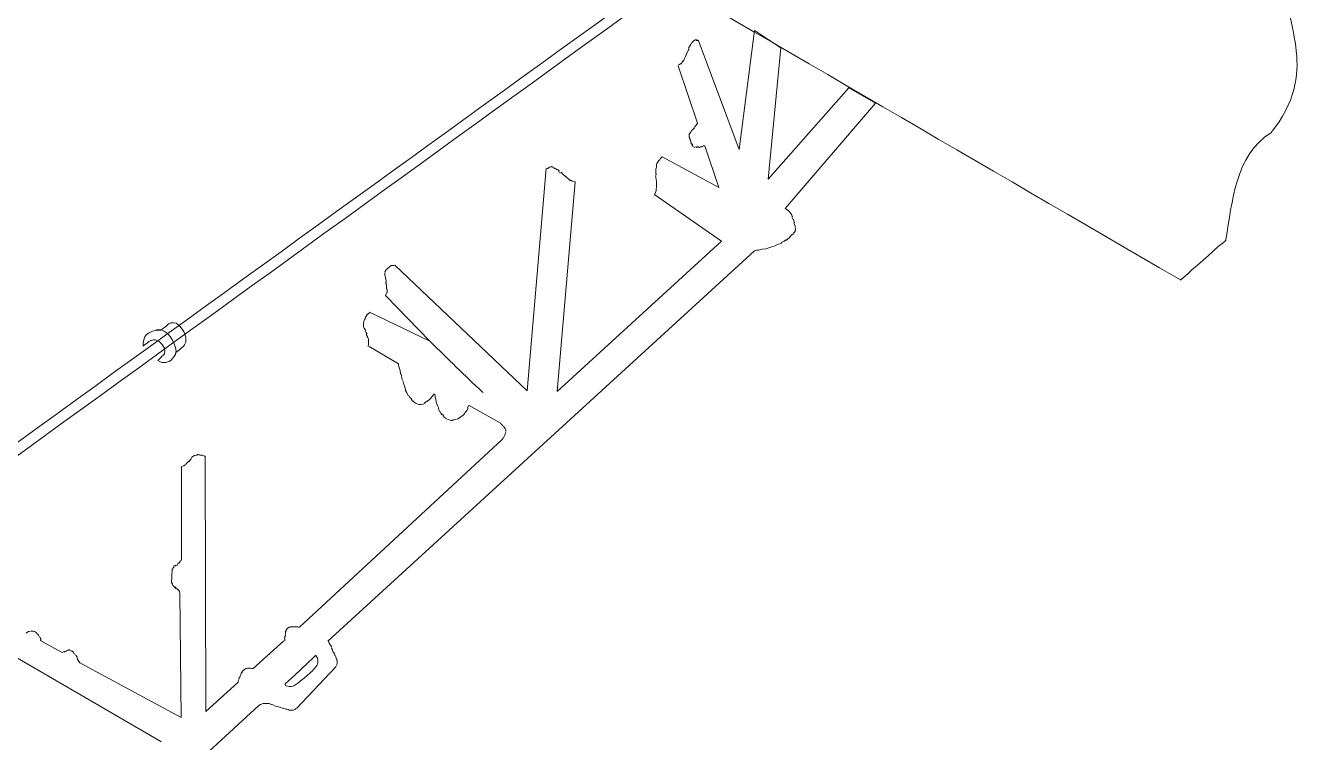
# Model space of a CAD drawing. Extents: x 0 to 593, y 0 to 274.
# Drawn here: x 220 to 275.8, y 161.2 to 192.1 of the extents above; entities that cross this region are included whole.
import ezdxf

# ---------------------------------------------------------------- set-up
doc = ezdxf.new("R2010")
doc.units = 0
doc.header["$LTSCALE"] = 0.3
doc.header["$MEASUREMENT"] = 0
doc.layers.add('1', color=1, linetype='CONTINUOUS')

msp = doc.modelspace()

# ---------------------------------------------------------------- linework, layer by layer
at = {"layer": '1', "color": 41, "lineweight": 13}
for points in [[(271.815, 182.911), (271.815, 182.867), (271.793, 182.867), (271.771, 182.822), (271.66, 182.733), (271.482, 182.599), (271.283, 182.421), (271.062, 182.221), (270.596, 181.798), (270.353, 181.597), (270.175, 181.419), (269.998, 181.286), (269.865, 181.152), (269.843, 181.174), (269.754, 181.218, 0.000032), (244.292, 196.032), (243.959, 196.231), (243.692, 196.386), (243.47, 196.518)], [(142.413, 117.66), (142.436, 117.66, -0.000077), (245.944, 192.594), (245.966, 192.594)], [(142.567, 118.393), (142.633, 118.438, -0.000109), (245.522, 192.837), (245.544, 192.86)]]:
    msp.add_lwpolyline(points, format="xyb", dxfattribs=at)
for points in [[(249.055, 191.514), (250.821, 186.789), (251.475, 191.92), (252.609, 191.168), (252.068, 185.504), (255.544, 189.443), (256.701, 188.78), (252.804, 184.24)], [(248.679, 191.269), (248.657, 191.202), (248.634, 191.158)], [(248.745, 191.358), (248.723, 191.291), (248.701, 191.247)], [(248.812, 191.402), (248.767, 191.38), (248.745, 191.336)], [(248.856, 191.469), (248.811, 191.425)], [(248.989, 191.514), (248.922, 191.514), (248.856, 191.469)], [(249.033, 191.492), (248.967, 191.492)], [(248.392, 190.602), (248.436, 190.646), (248.458, 190.691)], [(248.458, 190.713), (248.502, 190.802), (248.524, 190.869), (248.546, 190.913)], [(248.546, 190.891), (248.568, 190.98), (248.59, 191.046)], [(248.657, 191.135), (248.635, 191.091), (248.613, 191.024)], [(248.192, 190.424), (248.237, 190.446), (248.303, 190.491)], [(249.02, 187.917), (248.192, 190.402)], [(248.303, 190.468), (248.325, 190.491), (248.347, 190.535), (248.392, 190.58), (248.414, 190.624)], [(248.954, 187.828), (248.998, 187.872), (249.02, 187.917)], [(274.111, 187.98), (273.868, 187.646), (273.802, 187.557), (273.779, 187.512), (273.757, 187.512)], [(248.688, 187.494), (248.666, 187.449), (248.666, 187.405)], [(248.666, 187.405), (248.666, 187.316)], [(248.754, 187.583), (248.732, 187.538), (248.71, 187.494)], [(248.777, 187.627), (248.777, 187.605), (248.754, 187.583)], [(248.821, 187.65), (248.799, 187.65), (248.799, 187.627)], [(248.887, 187.716), (248.821, 187.65)], [(248.865, 187.716), (248.887, 187.739), (248.909, 187.761), (248.932, 187.805), (248.976, 187.828)], [(249.333, 186.94), (249.937, 185.143), (247.492, 186.47), (247.447, 186.425), (247.403, 186.38)], [(248.666, 187.316), (248.689, 187.272), (248.689, 187.227)], [(248.689, 187.227), (248.711, 187.183), (248.733, 187.139)], [(248.733, 187.139), (248.733, 187.094), (248.756, 187.072)], [(248.734, 187.072), (248.756, 187.028), (248.778, 187.006)], [(248.778, 187.028), (248.8, 187.006), (248.8, 186.984)], [(248.778, 186.983), (248.8, 186.961), (248.8, 186.939)], [(248.8, 186.961), (248.823, 186.939)], [(248.823, 186.917), (248.912, 186.873)], [(248.934, 186.895), (248.978, 186.895)], [(248.978, 186.873), (249.023, 186.873)], [(249.023, 186.917), (249.067, 186.918)], [(249.222, 186.918), (249.2, 186.896), (249.156, 186.896), (249.112, 186.873), (249.067, 186.873)], [(249.333, 186.94), (249.267, 186.94), (249.2, 186.918)], [(247.403, 186.358), (247.359, 186.314), (247.27, 186.18), (247.248, 186.114)], [(242.497, 185.969), (241.677, 176.374), (235.957, 181.8), (235.912, 181.778), (235.89, 181.777)], [(242.586, 185.991), (242.563, 185.969), (242.519, 185.946)], [(242.63, 186.013), (242.608, 186.013), (242.563, 185.991)], [(242.785, 186.036), (242.652, 186.036)], [(242.852, 185.969), (242.808, 185.991), (242.785, 186.014)], [(242.896, 185.947), (242.874, 185.969), (242.83, 185.992)], [(242.963, 185.903), (242.919, 185.947)], [(243.052, 185.859), (243.008, 185.903), (242.985, 185.925)], [(243.097, 185.77), (243.074, 185.815), (243.03, 185.837)], [(243.141, 185.815), (243.23, 185.704), (243.319, 185.615)], [(247.25, 185.292), (247.25, 185.403), (247.205, 185.669)], [(247.248, 186.114), (247.248, 186.025), (247.226, 185.936)], [(247.226, 185.936), (247.227, 185.781)], [(247.227, 185.781), (247.227, 185.736), (247.249, 185.692)], [(243.742, 185.394), (242.965, 176.355), (250.054, 182.834), (247.185, 184.826)], [(243.319, 185.637), (243.386, 185.571), (243.453, 185.527)], [(243.453, 185.505), (243.497, 185.482), (243.542, 185.438)], [(243.542, 185.46), (243.586, 185.438), (243.631, 185.438)], [(243.631, 185.416), (243.697, 185.394), (243.742, 185.394)], [(247.229, 185.07), (247.251, 185.137), (247.25, 185.225), (247.25, 185.314)], [(247.163, 184.826), (247.207, 184.937), (247.251, 185.07)], [(253.049, 184.019), (253.004, 184.085), (252.938, 184.152), (252.871, 184.196), (252.804, 184.24)], [(253.116, 183.886), (253.094, 183.952), (253.049, 184.019)], [(253.138, 183.775), (253.116, 183.819), (253.094, 183.886)], [(253.205, 183.642), (253.183, 183.708), (253.161, 183.775)], [(253.228, 183.486), (253.206, 183.553), (253.183, 183.642)], [(253.228, 183.42), (253.228, 183.486)], [(252.63, 182.774), (252.741, 182.819), (252.83, 182.886)], [(252.83, 182.864), (252.918, 182.93), (252.985, 182.975)], [(252.985, 182.997), (253.051, 183.064), (253.118, 183.131)], [(253.14, 183.109), (253.162, 183.175), (253.206, 183.22)], [(253.206, 183.22), (253.228, 183.264), (253.228, 183.331)], [(253.251, 183.309), (253.25, 183.397)], [(233.066, 165.583), (251.476, 182.416), (251.565, 182.438), (251.654, 182.439)], [(251.632, 182.439), (251.809, 182.483), (251.965, 182.506), (252.275, 182.596)], [(252.298, 182.596), (252.475, 182.685), (252.652, 182.752)], [(235.824, 181.777), (235.801, 181.777), (235.779, 181.755)], [(235.89, 181.777), (235.824, 181.777)], [(235.558, 181.577), (235.558, 181.532), (235.536, 181.51)], [(235.536, 181.488), (235.536, 181.421)], [(235.536, 181.421), (235.536, 181.332)], [(235.536, 181.355), (235.558, 181.288), (235.559, 181.221)], [(235.559, 181.221), (235.581, 181.155), (235.581, 181.066)], [(235.668, 181.688), (235.624, 181.644), (235.58, 181.577)], [(235.735, 181.71), (235.691, 181.688), (235.668, 181.666)], [(235.757, 181.733), (235.735, 181.733), (235.713, 181.71)], [(235.581, 180.955), (235.581, 181.022), (235.559, 181.066)], [(235.56, 180.489), (235.582, 180.555), (235.605, 180.6), (235.627, 180.622), (235.627, 180.667), (235.626, 180.755)], [(235.604, 180.755), (235.604, 180.844), (235.604, 180.955)], [(234.874, 179.776), (237.475, 178.517), (235.56, 180.489)], [(234.697, 179.554), (234.675, 179.487), (234.653, 179.443)], [(234.763, 179.665), (234.719, 179.598), (234.697, 179.554)], [(234.896, 179.777), (234.785, 179.665)], [(225.616, 178.976), (225.705, 179.021)], [(234.653, 179.443), (234.631, 179.376), (234.609, 179.287), (234.609, 179.154)], [(234.609, 179.154), (234.631, 179.11), (234.654, 179.043)], [(234.654, 179.065), (234.676, 179.021), (234.698, 178.954)], [(234.698, 178.954), (234.721, 178.888), (234.765, 178.821)], [(234.765, 178.733), (234.743, 178.777), (234.721, 178.821)], [(234.788, 178.666), (234.788, 178.71), (234.765, 178.755)], [(234.811, 178.289), (234.833, 178.4), (234.833, 178.533), (234.832, 178.599), (234.81, 178.666)], [(237.475, 178.517), (237.497, 178.495)], [(226.529, 178.09), (226.485, 177.935)], [(234.855, 178.289), (236.123, 177.537), (236.123, 177.47), (236.146, 177.382)], [(236.146, 177.382), (236.19, 177.248), (236.213, 177.093)], [(236.235, 177.115), (236.28, 176.849)], [(236.302, 176.827), (236.347, 176.649)], [(236.347, 176.671), (236.437, 176.405)], [(236.414, 176.405), (236.481, 176.294), (236.526, 176.183)], [(237.503, 176.053), (237.592, 176.142), (237.658, 176.253)], [(237.681, 176.231), (237.703, 176.12), (237.726, 175.987)], [(239.745, 176.325), (239.768, 176.303)], [(236.548, 176.183), (236.615, 176.095), (236.682, 176.028)], [(236.66, 176.028), (236.704, 175.962), (236.771, 175.918)], [(236.749, 175.918), (236.882, 175.829)], [(236.882, 175.829), (236.949, 175.807), (236.993, 175.785), (237.104, 175.785)], [(237.104, 175.785), (237.171, 175.808), (237.26, 175.83)], [(237.237, 175.852), (237.304, 175.897), (237.37, 175.919)], [(237.348, 175.919), (237.437, 175.986), (237.503, 176.053)], [(237.726, 175.987), (237.748, 175.898), (237.77, 175.787)], [(237.793, 175.809), (237.815, 175.72), (237.86, 175.632)], [(237.837, 175.632), (237.86, 175.565), (237.904, 175.476)], [(239.015, 175.457), (239.081, 175.546), (239.125, 175.635)], [(239.103, 175.635), (239.125, 175.701), (239.147, 175.746)], [(240.481, 175.016), (239.169, 175.746)], [(237.927, 175.476), (237.949, 175.41), (237.994, 175.343)], [(238.016, 175.366), (238.06, 175.299), (238.083, 175.277)], [(238.06, 175.277), (238.127, 175.21), (238.172, 175.188)], [(238.194, 175.166), (238.261, 175.144), (238.394, 175.1), (238.461, 175.1)], [(238.46, 175.122), (238.527, 175.123), (238.594, 175.145)], [(238.616, 175.145), (238.682, 175.167), (238.749, 175.212)], [(238.749, 175.212), (238.815, 175.257), (238.904, 175.323), (238.971, 175.39), (239.015, 175.479)], [(240.526, 174.972), (240.504, 174.994), (240.481, 175.016)], [(240.57, 174.906), (240.548, 174.95), (240.504, 174.972)], [(240.615, 174.884), (240.57, 174.928)], [(240.749, 174.617), (240.749, 174.684), (240.726, 174.751), (240.704, 174.773), (240.682, 174.817), (240.659, 174.839), (240.637, 174.839), (240.615, 174.861)], [(240.661, 174.373), (240.705, 174.462), (240.705, 174.484), (240.727, 174.529), (240.749, 174.573), (240.749, 174.595)], [(240.594, 174.284), (231.844, 166.18), (231.799, 166.179), (231.777, 166.202)], [(240.594, 174.284), (240.639, 174.329), (240.661, 174.395)], [(227.14, 173.407), (227.096, 173.362), (227.074, 173.318)], [(227.185, 173.451), (227.162, 173.429), (227.118, 173.384)], [(227.251, 173.54), (227.207, 173.518), (227.185, 173.473)], [(227.384, 173.607), (227.318, 173.585), (227.251, 173.54)], [(227.451, 173.607), (227.384, 173.607)], [(227.517, 173.63), (227.451, 173.629)], [(227.628, 173.585), (227.584, 173.607), (227.54, 173.607)], [(227.695, 173.586), (227.651, 173.608), (227.606, 173.608)], [(229.185, 163.797), (227.811, 162.55), (227.784, 173.564), (227.739, 173.563), (227.717, 173.586)], [(226.751, 169.164), (226.764, 173.095)], [(226.764, 173.117), (226.852, 173.139), (226.919, 173.184)], [(226.897, 173.184), (226.941, 173.206), (226.963, 173.228), (226.985, 173.251), (227.007, 173.295)], [(227.007, 173.273), (227.03, 173.295), (227.052, 173.34)], [(226.619, 168.942), (226.641, 168.942), (226.663, 168.964), (226.685, 168.987), (226.707, 169.009)], [(226.685, 169.009), (226.729, 169.053)], [(226.751, 169.12), (226.751, 169.164)], [(226.752, 169.076), (226.751, 169.098), (226.751, 169.142)], [(226.332, 168.075), (226.353, 168.697)], [(226.441, 168.786), (226.397, 168.742), (226.375, 168.675)], [(226.463, 168.831), (226.441, 168.831), (226.419, 168.808)], [(226.508, 168.853), (226.486, 168.831), (226.463, 168.831)], [(226.597, 168.875), (226.508, 168.831)], [(226.574, 168.898), (226.596, 168.92), (226.619, 168.92)], [(226.354, 168.098), (226.354, 168.075)], [(226.354, 168.075), (226.354, 168.053), (226.377, 168.053)], [(226.354, 168.031), (226.377, 167.987), (226.421, 167.942)], [(226.421, 167.92), (226.444, 167.92), (226.466, 167.898)], [(226.488, 167.92), (226.51, 167.898), (226.532, 167.898)], [(226.533, 167.832), (226.51, 167.854), (226.488, 167.876)], [(226.688, 167.677), (226.666, 167.699), (226.666, 167.721), (226.644, 167.765), (226.599, 167.81), (226.577, 167.809), (226.577, 167.832), (226.577, 167.854), (226.555, 167.854)], [(226.688, 167.654), (226.746, 162.281), (222.366, 164.646), (222.344, 164.69), (222.299, 164.735)], [(231.4, 166.178), (231.333, 166.134), (231.267, 166.067)], [(231.466, 166.201), (231.444, 166.179), (231.422, 166.178)], [(231.511, 166.201), (231.466, 166.201)], [(231.599, 166.201), (231.533, 166.201)], [(231.688, 166.201), (231.577, 166.201)], [(231.777, 166.202), (231.688, 166.201)], [(225.861, 161.257), (217.744, 165.967)], [(220.164, 165.995), (220.12, 165.973), (220.054, 165.928)], [(220.231, 166.017), (220.187, 165.995), (220.142, 165.995)], [(220.453, 165.973), (220.409, 165.995), (220.364, 166.018), (220.253, 166.017)], [(220.52, 165.907), (220.498, 165.951), (220.453, 165.973)], [(220.587, 165.84), (220.564, 165.885), (220.52, 165.907)], [(220.631, 165.752), (220.587, 165.84)], [(220.698, 165.641), (220.676, 165.685), (220.654, 165.752)], [(220.698, 165.574), (220.698, 165.596), (220.676, 165.641)], [(231.179, 165.601), (229.85, 164.398), (229.828, 164.398)], [(231.223, 165.778), (231.223, 165.734), (231.201, 165.689)], [(231.245, 165.845), (231.245, 165.823), (231.223, 165.778)], [(231.223, 165.689), (231.223, 165.601)], [(231.267, 166.089), (231.267, 166.045), (231.245, 166.023)], [(231.267, 166.023), (231.245, 165.978), (231.245, 165.934)], [(231.245, 165.934), (231.245, 165.867)], [(233.089, 165.605), (233.111, 165.561), (233.111, 165.539), (233.133, 165.494), (233.156, 165.45), (233.245, 165.317)], [(220.721, 165.574), (221.61, 165.088)], [(221.699, 165.133), (221.61, 165.088)], [(221.765, 165.155), (221.721, 165.133), (221.699, 165.11)], [(221.832, 165.177), (221.787, 165.155), (221.765, 165.133)], [(221.898, 165.2), (221.876, 165.2), (221.854, 165.177)], [(221.943, 165.2), (221.898, 165.2)], [(222.01, 165.156), (221.987, 165.156), (221.943, 165.178)], [(222.054, 165.134), (222.032, 165.156)], [(222.099, 165.067), (222.098, 165.111), (222.054, 165.134)], [(222.143, 165.023), (222.121, 165.045), (222.099, 165.067)], [(233.29, 165.117), (233.267, 165.206), (233.223, 165.273)], [(233.356, 165.029), (233.334, 165.073), (233.29, 165.14)], [(222.21, 164.956), (222.188, 164.978), (222.165, 165.001)], [(222.254, 164.89), (222.232, 164.934), (222.21, 164.979)], [(222.321, 164.735), (222.277, 164.801), (222.254, 164.868)], [(231.273, 163.647), (231.25, 163.669), (231.228, 163.735), (231.649, 164.114), (232.446, 164.871), (232.513, 164.938), (232.535, 164.96), (232.557, 164.96), (232.58, 164.916), (232.624, 164.849)], [(231.719, 162.671), (233.402, 164.451), (233.447, 164.54), (233.469, 164.607)], [(233.379, 164.94), (233.379, 164.984), (233.356, 165.029)], [(233.446, 164.807), (233.401, 164.94)], [(233.468, 164.696), (233.468, 164.74), (233.446, 164.785)], [(233.469, 164.585), (233.468, 164.696)], [(229.229, 163.93), (229.207, 163.864), (229.207, 163.797)], [(229.251, 164.041), (229.251, 163.975), (229.229, 163.93)], [(229.317, 164.13), (229.295, 164.064), (229.273, 164.019)], [(229.384, 164.264), (229.339, 164.197), (229.317, 164.13)], [(229.428, 164.33), (229.384, 164.286), (229.362, 164.241)], [(229.65, 164.42), (229.605, 164.42), (229.539, 164.397), (229.494, 164.375), (229.45, 164.331)], [(229.739, 164.42), (229.65, 164.42)], [(229.828, 164.398), (229.783, 164.398), (229.739, 164.42)], [(232.404, 164.294), (232.182, 164.093), (232.049, 163.982)], [(230.364, 162.89), (230.275, 162.889), (230.164, 162.845), (230.098, 162.8)], [(230.608, 162.868), (230.542, 162.89), (230.475, 162.89), (230.386, 162.89)], [(230.742, 162.824), (230.653, 162.846), (230.586, 162.868)], [(230.098, 162.8), (210.957, 145.21), (211.068, 145.122)], [(230.853, 162.758), (230.809, 162.78), (230.742, 162.802)], [(231.009, 162.713), (230.92, 162.758), (230.853, 162.78)], [(231.031, 162.714), (231.097, 162.692), (231.142, 162.669)], [(231.142, 162.692), (231.186, 162.67), (231.253, 162.647)], [(231.253, 162.647), (231.297, 162.648), (231.342, 162.626)], [(231.364, 162.626), (231.409, 162.603), (231.453, 162.604)], [(231.453, 162.604), (231.52, 162.604)], [(231.52, 162.604), (231.586, 162.604)], [(231.586, 162.604), (231.653, 162.626), (231.697, 162.671)], [(225.883, 161.235), (225.861, 161.257)]]:
    msp.add_lwpolyline(points, dxfattribs=at)
msp.add_lwpolyline([(225.731, 177.688), (225.82, 177.644), (225.909, 177.6), (226.064, 177.601), (226.219, 177.645), (226.33, 177.712), (226.419, 177.823), (226.485, 177.912), (226.485, 177.957), (226.507, 178.001), (226.507, 178.024), (226.574, 178.068), (226.684, 178.157), (226.773, 178.246), (226.839, 178.291), (226.862, 178.313), (226.884, 178.358), (226.95, 178.469), (226.949, 178.691), (226.86, 178.935), (226.704, 179.156), (226.526, 179.289), (226.415, 179.311), (226.304, 179.311), (226.193, 179.266), (226.082, 179.155), (225.927, 179.043), (225.883, 179.021), (225.861, 178.999), (225.683, 178.998), (225.505, 178.954), (225.328, 178.864), (225.239, 178.797), (225.173, 178.709), (225.129, 178.575), (225.107, 178.442), (225.107, 178.309), (225.152, 178.353), (225.285, 178.442), (225.351, 178.509), (225.418, 178.531), (225.418, 178.554), (225.462, 178.554), (225.551, 178.576), (225.64, 178.576), (225.795, 178.51), (225.929, 178.377), (226.018, 178.222), (226.041, 178.067), (226.019, 177.978), (225.974, 177.911), (225.952, 177.889), (225.908, 177.867), (225.886, 177.822), (225.775, 177.733)], close=True, dxfattribs=at)
for points in [[(274.383, 194.864), (274.175, 192.287), (275.798, 190.595), (274.111, 187.98)], [(273.757, 187.512), (272.203, 186.512), (272.105, 184.548), (271.815, 182.911)], [(225.705, 179.021), (226.159, 179.049), (226.48, 178.486), (226.529, 178.09)], [(237.497, 178.495), (238.24, 177.774), (238.983, 177.021), (239.745, 176.325)], [(232.624, 164.849), (232.713, 164.543), (232.545, 164.49), (232.404, 164.294)], [(232.049, 163.982), (231.782, 163.812), (231.628, 163.532), (231.273, 163.647)]]:
    msp.add_open_spline(points, degree=3, dxfattribs=at)

doc.saveas('drawing.dxf')
